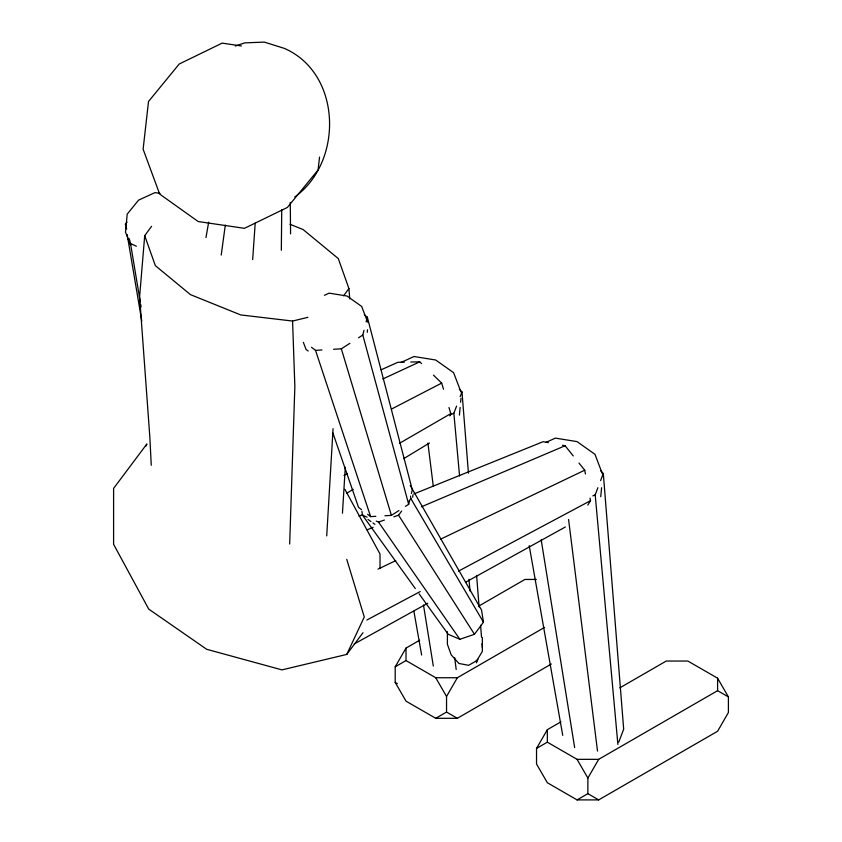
<?xml version="1.0" encoding="UTF-8"?>
<svg xmlns="http://www.w3.org/2000/svg" width="842" height="842" viewBox="0 0 842 842"><rect width="100%" height="100%" fill="white"/><g stroke="black" fill="none" stroke-linecap="round" stroke-linejoin="round"><path stroke-width="1.26" d="M560.93 721.847L547.342 729.688L536.533 748.412L536.533 764.02L547.342 782.734L577.065 799.9L598.683 799.9L717.594 731.256L728.404 712.532L728.404 696.923L717.594 690.682L717.594 678.199L687.861 661.044L666.243 661.044L619.817 687.851M281.333 250.274L281.733 209.847M289.669 544.006L294.858 386.415L292.574 321.055L307.909 317.318M326.717 535.912L333.064 428.694M342.452 513.188L345.294 467.299M252.674 259.546L255.2 223.246M151.56 226.34L144.708 235.686L139.604 296.773L149.813 436.714L151.255 465.258M367.27 332.306L367.512 329.738M412.706 497.285L412.927 494.875M459.406 415.127L460.132 407.402M460.606 402.255L460.974 398.392M600.746 496.727L601.588 487.718M319.55 157.075L318.087 169.968L287.364 207.458L244.464 228.329L198.217 221.541L159.675 194.092L143.119 149.213L148.518 101.493L179.23 64.003L222.141 43.131L241.412 45.963M221.214 255.063L225.309 225.098M205.974 237.581L208.669 222.172M405.423 506.379L408.665 504.305L362.807 335.053L364.007 330.274M366.123 321.928L367.322 317.15L364.312 314.845M408.665 504.305L409.57 500.706M411.391 493.517L412.306 489.918L367.322 317.15M459.564 475.962L453.859 413.233L456.564 406.118M460.164 396.645L461.974 391.898L459.353 389.183M477.004 661.665L477.888 659.318M617.891 744.433L595.189 494.833L597.894 487.718M600.599 480.603L603.304 473.499L600.683 470.783M618.775 742.086L623.68 729.193L603.304 473.499M449.828 415.937L450.786 413.632L448.965 407.528M145.792 446.292L146.887 443.955L113.596 488.413L113.596 544.311L148.739 609.113L206.669 649.287L281.954 669.885L346.746 654.423L362.997 632.71M346.746 654.423L364.281 617.007L346.746 559.341M551.342 664.033L457.353 718.3L435.735 718.3L406.012 701.144L395.203 682.42L395.203 666.811L406.012 648.098L419.6 640.246M457.353 718.3L446.544 712.058L446.544 696.46L457.353 677.736L544.553 627.395M598.683 799.9L587.874 793.659L587.874 778.061L598.683 759.337L717.594 690.682M477.288 659.886L482.35 651.382L482.35 637.499M587.832 505.074L590.516 500.685L590.032 498.138M343.589 295.805L348.914 288.532L338.295 258.578L303.152 229.582L289.995 224.267M393.835 516.82L398.55 515.209L401.634 511.062M408.57 501.748L410.875 498.643L410.475 496.085M419.116 593.863L448.176 634.268L459.848 639.288L474.467 634.279L483.455 622.185L481.571 610.092L410.233 485.466M126.058 228.014L125.405 224.13L127.068 222.183M333.6 349.272L341.347 348.809L349.925 343.304M358.513 337.8L362.807 335.053M384.91 515.767L391.404 515.378L398.95 510.536M294.753 196.975C343.515 162.074 341.999 73.433 284.28 48.362L264.356 42.1L244.727 42.889L235.286 46.036M346.536 493.37L353.251 489.297M403.655 458.68L429.42 443.039M343.999 475.435L347.409 473.467M399.666 443.218L450.786 413.632M478.488 606.251L524.913 579.443L536.354 579.443M395.203 666.811L406.012 660.57L406.012 648.098M475.677 661.265L468.657 665.317L458.901 663.464L451.186 654.834L447.397 644.309L447.397 631.679M435.735 718.3L446.544 712.058M536.533 748.412L547.342 742.17L547.342 729.688M577.065 799.9L587.874 793.659M354.314 643.919L427.715 603.24M465.563 582.275L565.34 526.987M366.912 620.007L420.211 591.568M458.437 571.16L590.516 500.685M391.551 409.044L441.671 383.099L443.492 389.204M378.005 569.129L395.729 560.646M440.608 539.164L584.716 470.194L578.991 463.068M382.815 378.963L419.748 361.839L421.568 363.607M450.354 414.853L453.859 413.233M592.852 495.906L595.189 494.833M324.454 295.3L329.138 293.142L346.957 296.016L361.681 306.456L367.649 322.118M401.097 362.449L414.011 356.513L435.703 360.008L453.627 372.711L460.995 392.046M545.953 442.429L555.341 438.114L577.033 441.608L594.968 454.312L602.325 473.636M381.068 369.827L397.845 362.302L404.286 362.165M367.101 529.881L373.143 527.324M421.432 506.8L565.098 445.755L573.265 455.932M358.997 516.157L362.649 514.673M413.875 493.959L543.153 441.682L548.31 442.639M376.237 521.082L378.521 522.061L384.415 520.051M311.498 347.283L315.518 350.367L321.97 349.977M367.596 514.304L370.627 516.63L375.816 516.314M410.728 362.028L419.748 361.839M406.012 660.57L435.735 677.736L457.353 677.736M547.342 742.17L577.065 759.337L598.683 759.337M292.574 321.055L240.707 314.919L190.471 294.637L155.338 265.64L144.708 235.686M160.085 193.418L154.991 192.597L138.593 200.133L127.195 214.131L125.521 232.108L130.563 245.359M562.509 445.271L565.098 445.755M361.923 511.368L362.523 515.188L367.091 517.156M129.247 238.707L130.531 243.57L136.383 246.19M395.203 682.42L397.361 683.662M308.193 351.009L306.088 349.514L303.341 342.284M367.986 519.44L370.943 521.545M372.922 522.945L374.89 524.334M361.534 509.663L358.513 507.337L332.895 432.988M433.451 375.122L441.671 383.099M362.523 515.188L415.295 588.547M378.521 522.061L459.848 639.288M398.55 515.209L474.467 634.279M410.875 498.643L483.455 622.185M717.594 678.199L728.404 696.923M577.065 759.337L587.874 778.061M435.735 677.736L446.544 696.46M344.883 489.265L380.026 554.068L380.026 568.371M315.518 350.367L370.627 516.63M341.347 348.809L391.404 515.378M125.405 224.13L126.689 228.992M584.716 470.194L585.443 474.004M529.208 545.637L562.74 735.361M413.885 611.176L421.632 655.055M127.153 234.476L141.803 321.107M130.531 243.57L140.235 301.783M140.667 304.362L141.098 306.951M541.185 539.838L574.654 747.633M423.484 604.998L433.314 666.043M568.582 519.493L597.515 751.085M427.904 443.103L433.262 486.034M454.722 657.781L456.185 669.485M468.952 579.201L470.015 590.958M476.319 660.223L476.551 662.833M461.974 391.898L468.447 473.193M476.604 575.475L479.109 606.945M480.572 625.311L481.508 637.11M482.034 643.667L482.35 647.593M348.914 288.532L349.746 298.931M290.258 202.406L290.585 233.887"/></g></svg>
